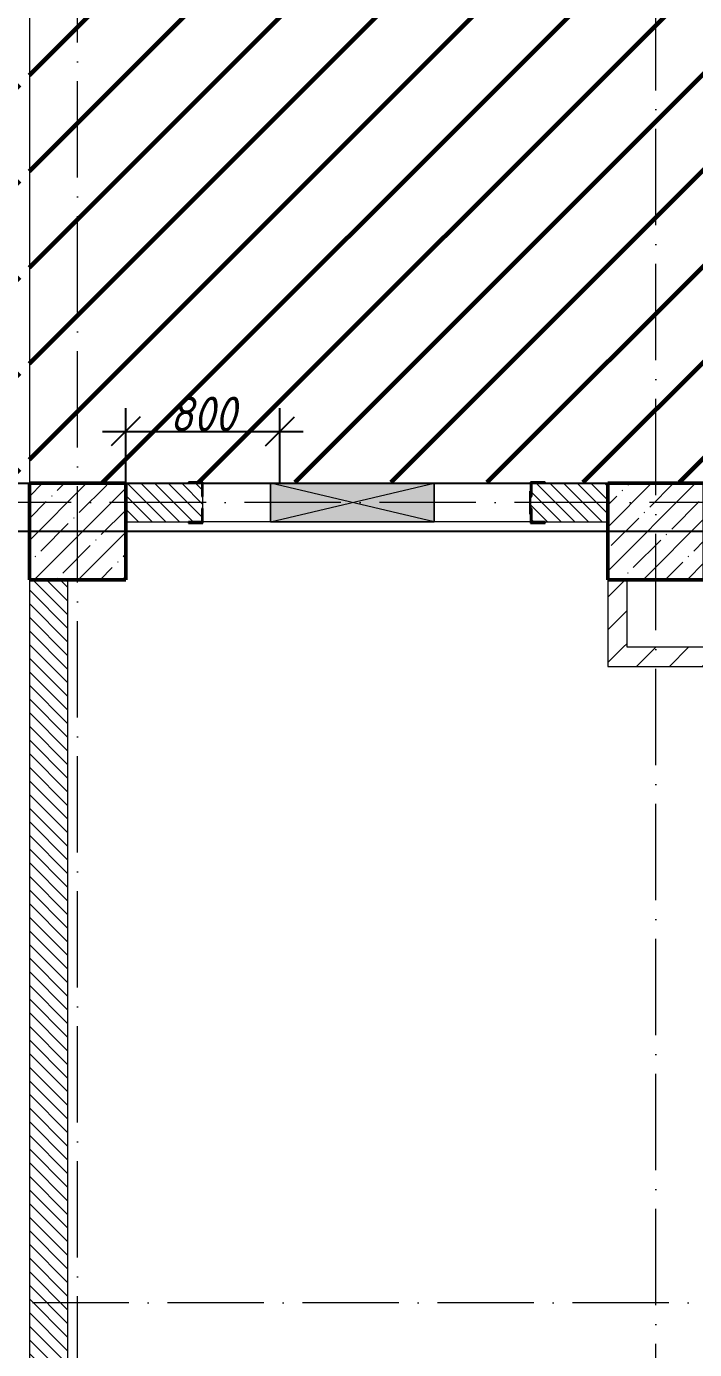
# Model space of a CAD drawing. Header units: millimetres. Extents: x -606178 to 312196, y -19338 to 632709.
# Drawn here: x -68830 to -65365, y 453383 to 460245 of the extents above; entities that cross this region are included whole.
import ezdxf

# ---------------------------------------------------------------- set-up
doc = ezdxf.new("R2010")
doc.units = ezdxf.units.MM
doc.linetypes.add('50_200_ШТРИХ_1Т_ш5_п1_п1_', pattern=[700, 500, -100, 0, -100])
for name, color, linetype, lineweight in [('6.4.1) Окр пт с инж. ПТ2.16', 3, 'Continuous', 60), ('A-____-____-DIMS', 7, 'Continuous', 9), ('A-DETL-GENF-OTLN', 7, 'Continuous', 9), ('A-FLOR-____-OTLN', 7, 'Continuous', 9), ('A-GENM-____-MCUT', 7, 'Continuous', 25), ('A-GENM-____-OTLN', 7, 'Continuous', 9), ('A-GENM-____-OTLN-1', 7, 'Continuous', 25), ('A-GLAZ-____-OTLN', 7, 'Continuous', 9), ('A-WALL-____-MCUT-3', 7, 'Continuous', 9), ('A-WALL-____-PATT-1', 7, 'Continuous', 9), ('A-WALL-FNSH-MCUT-1', 7, 'Continuous', 9), ('I-WALL-____-OTLN', 7, 'Continuous', 9), ('S-COLS-____-MCUT', 7, 'Continuous', 50), ('S-COLS-____-OTLN', 7, 'Continuous', 9), ('S-GRID-____-OTLN-1', 7, '50_200_ШТРИХ_1Т_ш5_п1_п1_', 9)]:
    doc.layers.add(name, color=color, linetype=linetype, lineweight=lineweight)
doc.styles.add('ISOCPEUR_I_10', font='isocpeui.ttf', dxfattribs={"width": 0.9, "height": 180})
doc.dimstyles.new('ISO-1_8_0_9К_СРЕДНИЙ_Кладочные_3', dxfattribs={"dimscale": 304.8, "dimtxt": 179.276612, "dimasz": 0.492126, "dimexe": 0.393701, "dimexo": 0, "dimgap": 0, "dimtad": 1, "dimdec": 3, "dimrnd": 0.001, "dimdsep": 46, "dimtxsty": 'ISOCPEUR_I_10', "dimblk1": 'OBLIQUE', "dimblk2": 'OBLIQUE', "dimsah": 1, "dimcen": 0.09, "dimdle": 0.393701, "dimazin": 0, "dimtfac": 1, "dimtdec": 4, "dimtix": 1, "dimtmove": 0, "dimatfit": 3, "dimfxl": 1, "dimtvp": 1, "dimtolj": 1, "dimtzin": 0, "dimarcsym": 2})
pattern_1 = [(135, (-140714.89, 451794.26), (-35.35534, -35.35534), [])]
pattern_2 = [(45, (-140714.89, 451794.26), (-84.85281, 84.85281), [])]

# ---------------------------------------------------------------- blocks, each defined once
blk = doc.blocks.new('BSC_Колонна _Прямоугольная - 500х500-V63-АР1_План отверстий 3 этажа в осях 1-64_А-ГГ')
at = {"layer": 'S-COLS-____-OTLN'}
h = blk.add_hatch(dxfattribs=at)
h.set_pattern_fill('FP_100', color=256, style=0, pattern_type=2)
h.set_pattern_definition([(45, (-75150, -5831.04), (-114.04925, 114.04925), []), (45, (-75035.95, -5831.04), (-114.04925, 114.04925), [201.613, -40.323, 3.353, -36.97])])
h.paths.add_polyline_path([(-250, -250), (250, -250), (250, 250), (-250, 250)], flags=0)
at = {"layer": 'S-COLS-____-MCUT'}
for p, q in [((250, 250), (-250, 250)), ((-250, 250), (-250, -250)), ((250, -250), (250, 250)), ((-250, -250), (250, -250))]:
    blk.add_line(p, q, dxfattribs=at)
blk = doc.blocks.new('BSC_Колонна _Прямоугольная - 500х500-V150-АР1_План отверстий 3 этажа в осях 1-64_А-ГГ')
at = {"layer": 'S-COLS-____-OTLN'}
h = blk.add_hatch(dxfattribs=at)
h.set_pattern_fill('FP_173', color=256, style=0, pattern_type=2)
h.set_pattern_definition([(45, (-72150, -5831.04), (-114.04925, 114.04925), []), (45, (-72035.95, -5831.04), (-114.04925, 114.04925), [201.613, -40.323, 3.353, -36.97])])
h.paths.add_polyline_path([(-250, -250), (250, -250), (250, 250), (-250, 250)], flags=0)
at = {"layer": 'S-COLS-____-MCUT'}
for p, q in [((250, 250), (-250, 250)), ((-250, 250), (-250, -250)), ((250, -250), (250, 250)), ((-250, -250), (250, -250))]:
    blk.add_line(p, q, dxfattribs=at)
blk = doc.blocks.new('Фахверк_СКБ_Уголок - 200_3960-28268576-АР1_План отверстий 3 этажа в осях 1-64_А-ГГ')
at = {"layer": 'A-GENM-____-MCUT'}
for p, q in [((200, 156), (125, 156)), ((125, 156), (125, 81)), ((131, 81), (131, 150)), ((131, 150), (200, 150)), ((200, 150), (200, 156)), ((125, 81), (131, 81)), ((131, 19), (125, 19)), ((125, 19), (125, -56)), ((131, -50), (131, 19)), ((125, -56), (200, -56)), ((200, -50), (131, -50)), ((200, -56), (200, -50))]:
    blk.add_line(p, q, dxfattribs=at)
blk = doc.blocks.new('154_Стойка_СКБ_Уголок - СМ-2480_200-28346303-АР1_План отверстий 3 этажа в осях 1-64_А-ГГ')
at = {"layer": 'A-GENM-____-MCUT'}
for p, q in [((125, 156), (125, 81)), ((200, 156), (125, 156)), ((131, 81), (131, 150)), ((131, 150), (200, 150)), ((200, 150), (200, 156)), ((125, 81), (131, 81)), ((131, 19), (125, 19)), ((125, 19), (125, -56)), ((131, -50), (131, 19)), ((125, -56), (200, -56)), ((200, -50), (131, -50)), ((200, -56), (200, -50))]:
    blk.add_line(p, q, dxfattribs=at)
blk = doc.blocks.new('Стойка_Влож_Полоса боковая - Полоса-28213942-АР1_План отверстий 3 этажа в осях 1-64_А-ГГ')
at = {"layer": 'A-GENM-____-OTLN'}
for p, q in [((-5, 60), (0, 60)), ((-5, -60), (-5, 60)), ((0, 31), (0, -31)), ((0, -60), (-5, -60))]:
    blk.add_line(p, q, dxfattribs=at)
blk = doc.blocks.new('AR_Отверстие прямоугольное _в стене_ - AR_Отверстие прямоугольное _в стене__ОВ-36927705-АР1_План отверстий 3 этажа в осях 1-64_А-ГГ')
at = {"layer": 'A-GLAZ-____-OTLN'}
blk.add_hatch(color=256, dxfattribs=at).paths.add_polyline_path([(-425, 100), (-425, -100), (425, -100), (425, 100)], flags=0)
at = {"layer": 'A-DETL-GENF-OTLN'}
for p, q in [((-425, -100), (-425, 100)), ((-425, 100), (425, 100)), ((425, 100), (-425, -100)), ((-425, 100), (425, -100)), ((425, 100), (-425, 100)), ((-425, 100), (-425, -100)), ((425, 100), (425, -100)), ((425, -100), (425, 100)), ((425, -100), (-425, -100)), ((-425, -100), (425, -100))]:
    blk.add_line(p, q, dxfattribs=at)
blk = doc.blocks.new('_Oblique')
at = {"color": 0, "linetype": 'ByBlock', "lineweight": -2}
blk.add_line((-0.5, -0.5), (0.5, 0.5), dxfattribs=at)
blk = doc.blocks.new('*D5183')
at = {"layer": 'A-____-____-DIMS', "color": 0, "lineweight": -2, "transparency": 16777216}
for p, q in [((-68314.9, 457875.3), (-68314.9, 458264.7)), ((-67514.9, 457881.3), (-67514.9, 458264.7)), ((-68434.9, 458144.7), (-67394.9, 458144.7))]:
    blk.add_line(p, q, dxfattribs=at)
at = {"layer": 'Defpoints', "color": 0, "transparency": 16777216}
for p in [(-67514.9, 458144.7), (-68314.9, 457875.3), (-67514.9, 457881.3)]:
    blk.add_point(p, dxfattribs=at)
at = {"layer": 'A-____-____-DIMS', "color": 0, "lineweight": -2, "transparency": 16777216, "xscale": 150, "yscale": 150, "zscale": 150, "rotation": 180}
blk.add_blockref('_Oblique', (-68314.9, 458144.7), dxfattribs=at)
at = {"layer": 'A-____-____-DIMS', "color": 0, "lineweight": -2, "transparency": 16777216, "xscale": 150, "yscale": 150, "zscale": 150}
blk.add_blockref('_Oblique', (-67514.9, 458144.7), dxfattribs=at)
at = {"layer": 'A-____-____-DIMS', "color": 0, "transparency": 16777216, "insert": (-67914.9, 458234.7), "char_height": 180, "width": 409.578, "attachment_point": 5, "style": 'ISOCPEUR_I_10'}
blk.add_mtext('\\A1;800', dxfattribs=at)

msp = doc.modelspace()

# ---------------------------------------------------------------- hatches: boundary and pattern name
at = {"layer": '6.4.1) Окр пт с инж. ПТ2.16'}
h = msp.add_hatch(dxfattribs=at)
h.set_pattern_fill('ANSI31', color=256, scale=111)
h.paths.add_polyline_path([(-102414.891, 460775.3011), (-102914.891, 460775.3011), (-102914.891, 461025.3011), (-104714.891, 461025.3011), (-104714.891, 461019.3011), (-104789.891, 461019.3011), (-105214.891, 461023.3811), (-105214.891, 460925.3011), (-105414.891, 460925.3011), (-105414.891, 460775.3011), (-105914.891, 460775.3011), (-105914.891, 461025.3011), (-107714.891, 461025.3011), (-107714.891, 461019.3011), (-107789.891, 461019.3011), (-108839.891, 461025.3011), (-108839.891, 461019.3011), (-108914.891, 461019.3011), (-110714.891, 461025.3011), (-110714.891, 461019.3011), (-110789.891, 461019.3011), (-111414.891, 461025.3011), (-111414.891, 460775.3011), (-111914.891, 460775.3011), (-111914.891, 461025.3011), (-113714.891, 461025.3011), (-113714.891, 461019.3011), (-113789.891, 461019.3011), (-114214.891, 461023.3811), (-114214.891, 460925.3011), (-114414.891, 460925.3011), (-114414.891, 460775.3011), (-114914.891, 460775.3011), (-114914.891, 461025.3011), (-121964.891, 461025.3011), (-123114.891, 461025.3011), (-123114.891, 461275.3011), (-125679.3407, 461275.3011, -0.683488624), (-125772.5126, 461275.3011), (-131114.891, 461275.3011), (-131114.891, 461025.3011), (-135114.891, 461025.3011), (-142664.891, 461025.3011), (-142664.891, 460775.3011), (-142914.891, 460775.3011), (-142914.891, 460450.3011), (-142908.891, 460450.3011), (-142908.891, 460375.3011), (-142914.891, 458575.3011), (-142908.891, 458575.3011), (-142908.891, 458500.3011), (-142911.691, 458325.3011), (-142814.891, 458325.3011), (-142814.891, 458125.3011), (-142664.891, 458125.3011), (-142664.891, 457875.3011), (-134889.891, 457875.3011), (-134889.891, 457881.3011), (-134814.891, 457881.3011), (-133664.891, 457881.2181), (-133664.891, 457881.3011), (-133589.891, 457881.3011), (-132139.891, 457881.1949), (-132139.891, 457881.3011), (-132064.891, 457881.3011), (-130914.891, 457881.2153), (-130914.891, 457881.3011), (-130839.891, 457881.3011), (-129789.891, 457881.2215), (-129789.891, 457881.3011), (-129714.891, 457881.3011), (-128714.891, 457881.2242), (-128714.891, 457881.3011), (-128639.891, 457881.3011), (-128039.891, 457881.2543), (-128039.891, 457881.3011), (-127964.891, 457881.3011), (-126814.891, 457881.2106), (-126814.891, 457881.3011), (-126739.891, 457881.3011), (-121714.891, 457880.8993), (-121714.891, 457881.3011), (-121639.891, 457881.3011), (-117089.891, 457880.9107), (-117089.891, 457881.3011), (-117014.891, 457881.3011), (-115314.891, 457881.1449), (-115314.891, 457881.3011), (-115239.891, 457881.3011), (-111389.891, 457880.9375), (-111389.891, 457881.3011), (-111236.891, 457881.3011), (-111224.891, 457875.3011), (-110824.891, 457875.3011), (-110614.891, 457875.3011), (-110614.891, 457881.3011), (-110539.891, 457881.3011), (-110389.891, 457881.2858), (-110389.891, 457881.3011), (-110314.891, 457881.3011), (-109614.891, 457881.2295), (-109614.891, 457881.3011), (-109539.891, 457881.3011), (-107739.891, 457881.1144), (-107739.891, 457881.3011), (-107664.891, 457881.3011), (-106514.891, 457881.1778), (-106514.891, 457881.3011), (-106439.891, 457881.3011), (-102414.891, 457880.8598)])
h.paths.add_polyline_path([(-68864.891, 460775.3011), (-69364.891, 460775.3011), (-69364.891, 461025.3011), (-71864.891, 461025.3011), (-71864.891, 460775.3011), (-72364.891, 460775.3011), (-72364.891, 460925.3011), (-72564.891, 460925.3011), (-72539.891, 461000.3011), (-72364.891, 461025.3011), (-72364.891, 461275.3011), (-72708.891, 461275.3011), (-72708.891, 461206.3011), (-72714.891, 461094.3011), (-72714.891, 461275.3011), (-77864.891, 461275.3011), (-77864.891, 460996.7297), (-77664.891, 461025.3011), (-77664.891, 460925.3011), (-77864.891, 460925.3011), (-77864.891, 460775.3011), (-78364.891, 460775.3011), (-78364.891, 460925.3011), (-78564.891, 460925.3011), (-78564.891, 461025.3011), (-80514.891, 461025.3011), (-80514.891, 461019.3011), (-80589.891, 461019.3011), (-80864.891, 461025.3011), (-80864.891, 460775.3011), (-81364.891, 460775.3011), (-81364.891, 461025.3011), (-81639.891, 461025.3011), (-81639.891, 461019.3011), (-81714.891, 461019.3011), (-81714.891, 461025.3011), (-83514.891, 461025.3011), (-83514.891, 461019.3011), (-83589.891, 461019.3011), (-84639.891, 461025.3011), (-84639.891, 461019.3011), (-84714.891, 461019.3011), (-86514.891, 461025.3011), (-86514.891, 461019.3011), (-86664.891, 461019.3011), (-86664.891, 460925.3011), (-86864.891, 460925.3011), (-86864.891, 460775.3011), (-87364.891, 460775.3011), (-87364.891, 460925.3011), (-87564.891, 460925.3011), (-87539.891, 461000.3011), (-87364.891, 461025.3011), (-87364.891, 461275.3011), (-87708.891, 461275.3011), (-87708.891, 461206.3011), (-87714.891, 461094.3011), (-87714.891, 461275.3011), (-89514.891, 461275.3011), (-89514.891, 461206.3011), (-89514.891, 461094.3011), (-89514.891, 461019.3011), (-89589.891, 461019.3011), (-89864.891, 461025.3011), (-89864.891, 460775.3011), (-90364.891, 460775.3011), (-90364.891, 460925.3011), (-90564.891, 460925.3011), (-90539.891, 461000.3011), (-90364.891, 461025.3011), (-90364.891, 461275.3011), (-90708.891, 461275.3011), (-90708.891, 461206.3011), (-90714.891, 461094.3011), (-90714.891, 461275.3011), (-92514.891, 461275.3011), (-92514.891, 461206.3011), (-92514.891, 461094.3011), (-92514.891, 461019.3011), (-92589.891, 461019.3011), (-93639.891, 461025.3011), (-93639.891, 461019.3011), (-93714.891, 461019.3011), (-93714.891, 461025.3011), (-95514.891, 461025.3011), (-95514.891, 461019.3011), (-95664.891, 461019.3011), (-95664.891, 460925.3011), (-95864.891, 460925.3011), (-95864.891, 460775.3011), (-96364.891, 460775.3011), (-96364.891, 460925.3011), (-96564.891, 460925.3011), (-96539.891, 461000.3011), (-96364.891, 461025.3011), (-96364.891, 461275.3011), (-96708.891, 461275.3011), (-96708.891, 461206.3011), (-96714.891, 461094.3011), (-96714.891, 461275.3011), (-98514.891, 461275.3011), (-98514.891, 461206.3011), (-98514.891, 461094.3011), (-98514.891, 461019.3011), (-98589.891, 461019.3011), (-98864.891, 461025.3011), (-98864.891, 460775.3011), (-99364.891, 460775.3011), (-99364.891, 460925.3011), (-99564.891, 460925.3011), (-99539.891, 461000.3011), (-99364.891, 461025.3011), (-99364.891, 461275.3011), (-99708.891, 461275.3011), (-99708.891, 461206.3011), (-99714.891, 461094.3011), (-99714.891, 461275.3011), (-101514.891, 461275.3011), (-101514.891, 461206.3011), (-101514.891, 461094.3011), (-101514.891, 461019.3011), (-101589.891, 461019.3011), (-101864.891, 461025.3011), (-101864.891, 460775.3011), (-102364.891, 460775.3011), (-102364.891, 457875.3011), (-98339.891, 457875.3011), (-98339.891, 457881.3011), (-98264.891, 457881.3011), (-96564.891, 457881.082), (-96564.891, 457881.3011), (-96489.891, 457881.3011), (-95164.891, 457881.1236), (-95164.891, 457881.3011), (-95089.891, 457881.3011), (-94989.891, 457881.2873), (-94989.891, 457881.3011), (-94914.891, 457881.3011), (-93114.891, 457881.0511), (-93114.891, 457881.3011), (-93039.891, 457881.3011), (-86539.891, 457880.3574), (-86539.891, 457881.3011), (-86464.891, 457881.3011), (-84764.891, 457881.0076), (-84764.891, 457881.3011), (-84689.891, 457881.3011), (-84039.891, 457881.1829), (-84039.891, 457881.3011), (-83964.891, 457881.3011), (-83064.891, 457881.1337), (-83064.891, 457881.3011), (-82989.891, 457881.3011), (-77539.891, 457880.2556), (-77539.891, 457881.3011), (-77464.891, 457881.3011), (-75764.891, 457880.905), (-75764.891, 457881.3011), (-75689.891, 457881.3011), (-71739.891, 457880.3126), (-71739.891, 457881.3011), (-71664.891, 457881.3011), (-70764.891, 457881.0305), (-70764.891, 457881.3011), (-70689.891, 457881.3011), (-68864.891, 457880.7241)])
h.paths.add_polyline_path([(-99708.891, 461025.3011), (-99639.891, 461025.3011), (-99639.891, 461019.3011), (-99708.891, 461019.3011)], flags=16)
h.paths.add_polyline_path([(-96708.891, 461025.3011), (-96639.891, 461025.3011), (-96639.891, 461019.3011), (-96708.891, 461019.3011)], flags=16)
h.paths.add_polyline_path([(-90708.891, 461025.3011), (-90639.891, 461025.3011), (-90639.891, 461019.3011), (-90708.891, 461019.3011)], flags=16)
h.paths.add_polyline_path([(-87708.891, 461025.3011), (-87639.891, 461025.3011), (-87639.891, 461019.3011), (-87708.891, 461019.3011)], flags=16)
h.paths.add_polyline_path([(-72708.891, 461025.3011), (-72639.891, 461025.3011), (-72639.891, 461019.3011), (-72708.891, 461019.3011)], flags=16)
h.paths.add_polyline_path([(-51664.891, 460775.3011), (-53919.891, 460775.3011), (-53919.891, 460769.3011), (-53994.891, 460769.3011), (-53994.891, 460775.3011), (-55144.891, 460775.3011), (-55144.891, 460769.3011), (-55219.891, 460769.3011), (-60489.891, 460775.3011), (-60489.891, 460769.3011), (-60564.891, 460769.3011), (-61714.891, 460775.3011), (-61714.891, 460769.3011), (-61789.891, 460769.3011), (-62714.891, 460775.3011), (-63214.891, 460775.3011), (-64289.891, 460775.3011), (-64289.891, 460769.3011), (-64364.891, 460769.3011), (-64364.891, 460775.3011), (-65514.891, 460775.3011), (-65514.891, 460769.3011), (-65589.891, 460769.3011), (-65714.891, 460775.3011), (-66214.891, 460775.3011), (-66214.891, 461025.3011), (-68314.891, 461025.3011), (-68314.891, 460775.3011), (-68814.891, 460775.3011), (-68814.891, 457875.3011), (-68314.891, 457875.3011), (-67989.891, 457875.3011), (-67989.891, 457881.3011), (-67914.891, 457881.3011), (-66214.891, 457880.6715), (-66214.891, 457881.3011), (-66139.891, 457881.3011), (-62489.891, 457879.7829), (-62489.891, 457881.3011), (-62414.891, 457881.3011), (-61714.891, 457880.9086), (-61714.891, 457881.3011), (-61639.891, 457881.3011), (-61489.891, 457881.2104), (-61489.891, 457881.3011), (-61414.891, 457881.3011), (-60714.891, 457880.8681), (-60714.891, 457881.3011), (-60639.891, 457881.3011), (-60489.891, 457881.2003), (-60489.891, 457881.3011), (-60414.891, 457881.3011), (-51714.891, 457875.3011), (-51664.891, 457875.3011), (-51664.891, 458575.3011)])
at = {"layer": 'A-WALL-____-PATT-1'}
h = msp.add_hatch(dxfattribs=at)
h.set_pattern_fill('FP_6', color=256, style=0, pattern_type=2)
h.set_pattern_definition(pattern_1)
h.paths.add_polyline_path([(-66139.891, 457675.3011), (-65814.891, 457675.3011), (-65814.891, 457875.3011), (-66208.891, 457875.3011), (-66208.891, 457806.3011), (-66214.891, 457806.3011), (-66214.891, 457744.3011), (-66208.891, 457744.3011), (-66208.891, 457675.3011)], flags=0)
h.paths.add_polyline_path([(-68314.891, 457675.3011), (-67920.891, 457675.3011), (-67920.891, 457744.3011), (-67914.891, 457744.3011), (-67914.891, 457806.3011), (-67920.891, 457806.3011), (-67920.891, 457875.3011), (-68314.891, 457875.3011)], flags=0)
h = msp.add_hatch(dxfattribs=at)
h.set_pattern_fill('FP_6', color=256, style=0, pattern_type=2)
h.set_pattern_definition(pattern_1)
h.paths.add_polyline_path([(-68614.891, 450375.3011), (-68614.891, 457375.3011), (-68814.891, 457375.3011), (-68814.891, 450375.3011)], flags=0)
h = msp.add_hatch(dxfattribs=at)
h.set_pattern_fill('FP_4', color=256, style=0, pattern_type=2)
h.set_pattern_definition(pattern_2)
h.paths.add_polyline_path([(-65714.891, 457025.3011), (-65714.891, 457375.3011), (-65814.891, 457375.3011), (-65814.891, 457025.3011)], flags=0)
h = msp.add_hatch(dxfattribs=at)
h.set_pattern_fill('FP_4', color=256, style=0, pattern_type=2)
h.set_pattern_definition(pattern_2)
h.paths.add_polyline_path([(-60614.891, 456925.3011), (-60614.891, 457025.3011), (-62614.891, 457025.3011), (-62614.891, 456925.3011), (-61192.6749, 456925.3011)], flags=0)
h.paths.add_polyline_path([(-63064.891, 456925.3011), (-63064.891, 457025.3011), (-64114.891, 457025.3011), (-64114.891, 457022.3011), (-64161.891, 457022.3011), (-64161.891, 456928.3011), (-64114.891, 456928.3011), (-64114.891, 456925.3011)], flags=0)
h.paths.add_polyline_path([(-64164.891, 456925.3011), (-64164.891, 457025.3011), (-65814.891, 457025.3011), (-65814.891, 456925.3011)], flags=0)

# ---------------------------------------------------------------- linework, layer by layer
msp.add_lwpolyline([(-51714.891, 457625.3011), (-142664.891, 457625.3011), (-142664.891, 457875.3011), (-51714.891, 457875.3011)], close=True)
at = {"layer": 'A-FLOR-____-OTLN'}
msp.add_line((-68814.891, 460775.3011), (-68814.891, 457875.3011), dxfattribs=at)
at = {"layer": 'A-WALL-____-MCUT-3'}
for p, q in [((-67989.891, 457875.3011), (-68314.891, 457875.3011)), ((-65814.891, 457875.3011), (-66139.891, 457875.3011)), ((-67914.891, 457744.3011), (-67914.891, 457806.3011)), ((-68314.891, 457675.3011), (-67989.891, 457675.3011)), ((-66139.891, 457675.3011), (-65814.891, 457675.3011)), ((-68814.891, 457375.3011), (-68814.891, 450375.3011)), ((-68614.891, 450375.3011), (-68614.891, 457375.3011))]:
    msp.add_line(p, q, dxfattribs=at)
at = {"layer": 'A-WALL-FNSH-MCUT-1'}
for p, q in [((-65814.891, 457375.3011), (-65814.891, 456925.3011)), ((-65714.891, 457025.3011), (-65714.891, 457375.3011)), ((-64164.891, 457025.3011), (-65714.891, 457025.3011)), ((-65814.891, 456925.3011), (-64164.891, 456925.3011))]:
    msp.add_line(p, q, dxfattribs=at)
at = {"layer": 'I-WALL-____-OTLN'}
for p, q in [((-67914.891, 457875.3011), (-67564.891, 457875.3011)), ((-66714.891, 457875.3011), (-66214.891, 457875.3011)), ((-67564.891, 457675.3011), (-67914.891, 457675.3011)), ((-66214.891, 457675.3011), (-66714.891, 457675.3011))]:
    msp.add_line(p, q, dxfattribs=at)
at = {"layer": 'S-GRID-____-OTLN-1'}
for p, q in [((-68564.891, 447559.231), (-68564.891, 461944.7985)), ((-65564.891, 447311.6528), (-65564.891, 461944.7985)), ((-50396.1037, 457775.3011), (-145383.6612, 457775.3011)), ((-36793.8313, 453625.3011), (-145383.6612, 453625.3011))]:
    msp.add_line(p, q, dxfattribs=at)

# ---------------------------------------------------------------- block references
at = {"layer": 'A-GENM-____-OTLN'}
msp.add_blockref('Стойка_Влож_Полоса боковая - Полоса-28213942-АР1_План отверстий 3 этажа в осях 1-64_А-ГГ', (-66214.891, 457775.3011), dxfattribs=at)
at = {"layer": 'A-GENM-____-OTLN-1', "rotation": 180}
msp.add_blockref('Фахверк_СКБ_Уголок - 200_3960-28268576-АР1_План отверстий 3 этажа в осях 1-64_А-ГГ', (-67789.891, 457825.3011), dxfattribs=at)
at = {"layer": 'A-GENM-____-OTLN-1'}
msp.add_blockref('154_Стойка_СКБ_Уголок - СМ-2480_200-28346303-АР1_План отверстий 3 этажа в осях 1-64_А-ГГ', (-66339.891, 457725.3011), dxfattribs=at)
at = {"layer": 'A-GLAZ-____-OTLN', "rotation": 180}
msp.add_blockref('AR_Отверстие прямоугольное _в стене_ - AR_Отверстие прямоугольное _в стене__ОВ-36927705-АР1_План отверстий 3 этажа в осях 1-64_А-ГГ', (-67139.891, 457775.3011), dxfattribs=at)
at = {"layer": 'S-COLS-____-OTLN'}
for name, p in [('BSC_Колонна _Прямоугольная - 500х500-V150-АР1_План отверстий 3 этажа в осях 1-64_А-ГГ', (-68564.891, 457625.3011)), ('BSC_Колонна _Прямоугольная - 500х500-V63-АР1_План отверстий 3 этажа в осях 1-64_А-ГГ', (-65564.891, 457625.3011))]:
    msp.add_blockref(name, p, dxfattribs=at)

# ---------------------------------------------------------------- dimensions: what is measured, and where the dimension line sits
at = {"layer": 'A-____-____-DIMS'}
dim = msp.add_linear_dim(base=(-67514.891, 458144.7359), p1=(-68314.891, 457875.3011), p2=(-67514.891, 457881.3011), dimstyle='ISO-1_8_0_9К_СРЕДНИЙ_Кладочные_3', override={"dimpost": '<>', "dimfxl": 800.0225}, dxfattribs=at)
dim.commit()
dim.dimension.update_dxf_attribs({"geometry": '*D5183', "text_midpoint": (-67914.891, 458234.7359)})

doc.saveas('drawing.dxf')
